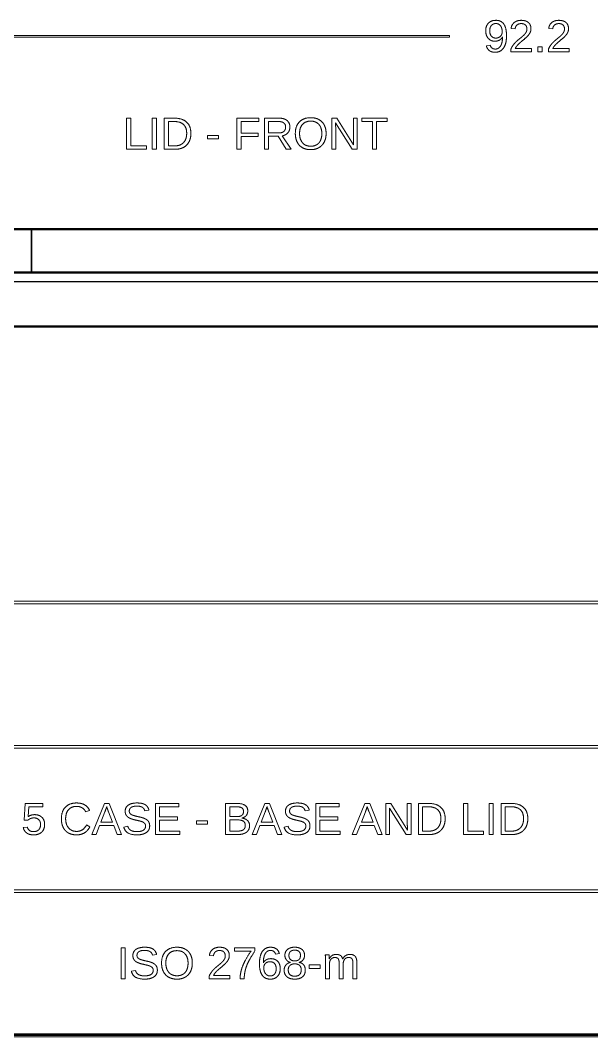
# Model space of a CAD drawing. Header units: millimetres. Extents: x 4 to 410, y 10 to 287.
# Drawn here: x 261.9 to 293.6, y 9.9 to 66.3 of the extents above; entities that cross this region are included whole.
import ezdxf

# ---------------------------------------------------------------- set-up
doc = ezdxf.new("R2010")
doc.units = ezdxf.units.MM
for name, color, linetype, lineweight in [('border', 7, 'Continuous', 35), ('dimensions', 7, 'Continuous', 13), ('hidden', 7, 'Continuous', 25), ('part', 7, 'Continuous', 50)]:
    doc.layers.add(name, color=color, linetype=linetype, lineweight=lineweight)

msp = doc.modelspace()

# ---------------------------------------------------------------- linework, layer by layer
at = {"layer": 'border'}
msp.add_line((10, 10), (410, 10), dxfattribs=at)
at = {"layer": 'dimensions'}
for p, q in [((285.689, 65.45), (245.025, 65.45)), ((285.689, 65.35), (285.689, 65.45)), ((289.097, 65.835), (289.322, 65.814)), ((291.182, 65.835), (291.407, 65.814)), ((245.025, 65.35), (285.689, 65.35)), ((287.934, 64.907), (287.724, 64.874)), ((289.088, 64.694), (289.088, 64.539)), ((289.088, 64.539), (290.226, 64.539)), ((290.226, 64.726), (289.329, 64.726)), ((290.226, 64.539), (290.226, 64.726)), ((290.58, 64.807), (290.58, 64.539)), ((290.818, 64.807), (290.58, 64.807)), ((290.58, 64.539), (290.818, 64.539)), ((290.818, 64.539), (290.818, 64.807)), ((291.172, 64.694), (291.172, 64.539)), ((291.172, 64.539), (292.311, 64.539)), ((292.311, 64.726), (291.414, 64.726)), ((292.311, 64.539), (292.311, 64.726)), ((267.77, 60.859), (267.77, 59.139)), ((268.004, 60.859), (267.77, 60.859)), ((268.004, 59.33), (268.004, 60.859)), ((269.186, 60.859), (269.186, 59.139)), ((269.42, 60.859), (269.186, 60.859)), ((269.42, 59.139), (269.42, 60.859)), ((269.855, 60.859), (269.855, 59.139)), ((270.424, 60.859), (269.855, 60.859)), ((270.089, 60.673), (270.419, 60.673)), ((270.089, 59.326), (270.089, 60.673)), ((273.882, 60.859), (273.882, 59.139)), ((275.104, 60.859), (273.882, 60.859)), ((274.116, 60.669), (275.104, 60.669)), ((274.116, 60.029), (274.116, 60.669)), ((275.104, 60.669), (275.104, 60.859)), ((275.41, 60.859), (275.41, 59.139)), ((276.219, 60.859), (275.41, 60.859)), ((275.643, 60.673), (276.196, 60.673)), ((275.643, 60.038), (275.643, 60.673)), ((279.16, 60.859), (279.16, 59.139)), ((279.431, 60.859), (279.16, 60.859)), ((279.355, 60.604), (280.275, 59.139)), ((279.361, 60.486), (279.355, 60.604)), ((279.367, 60.282), (279.361, 60.486)), ((280.361, 59.385), (279.431, 60.859)), ((280.346, 60.859), (280.346, 59.731)), ((280.556, 60.859), (280.346, 60.859)), ((280.556, 59.139), (280.556, 60.859)), ((280.816, 60.859), (280.816, 60.669)), ((282.23, 60.859), (280.816, 60.859)), ((280.816, 60.669), (281.407, 60.669)), ((281.407, 60.669), (281.407, 59.139)), ((281.639, 60.669), (282.23, 60.669)), ((281.639, 59.139), (281.639, 60.669)), ((282.23, 60.669), (282.23, 60.859)), ((272.261, 59.901), (272.261, 59.706)), ((272.872, 59.901), (272.261, 59.901)), ((272.872, 59.706), (272.872, 59.901)), ((275.075, 60.029), (274.116, 60.029)), ((274.116, 59.836), (275.075, 59.836)), ((274.116, 59.139), (274.116, 59.836)), ((275.075, 59.836), (275.075, 60.029)), ((276.205, 60.038), (275.643, 60.038)), ((275.643, 59.854), (276.179, 59.854)), ((275.643, 59.139), (275.643, 59.854)), ((276.179, 59.854), (276.625, 59.139)), ((276.894, 59.139), (276.406, 59.88)), ((279.367, 59.139), (279.367, 60.282)), ((268.873, 59.33), (268.004, 59.33)), ((268.873, 59.139), (268.873, 59.33)), ((270.472, 59.326), (270.089, 59.326)), ((272.261, 59.706), (272.872, 59.706)), ((267.77, 59.139), (268.873, 59.139)), ((269.186, 59.139), (269.42, 59.139)), ((269.855, 59.139), (270.499, 59.139)), ((273.882, 59.139), (274.116, 59.139)), ((275.41, 59.139), (275.643, 59.139)), ((276.625, 59.139), (276.894, 59.139)), ((279.16, 59.139), (279.367, 59.139)), ((280.275, 59.139), (280.556, 59.139)), ((281.407, 59.139), (281.639, 59.139)), ((410, 34.075), (240, 34.075)), ((240, 33.925), (410, 33.925)), ((410, 26.075), (240, 26.075)), ((240, 25.925), (410, 25.925)), ((262.146, 22.859), (262.089, 21.934)), ((263.124, 22.859), (262.146, 22.859)), ((262.314, 22.127), (262.347, 22.673)), ((262.347, 22.673), (263.124, 22.673)), ((263.124, 22.673), (263.124, 22.859)), ((266.536, 22.859), (265.834, 21.139)), ((266.801, 22.859), (266.536, 22.859)), ((266.654, 22.649), (266.665, 22.684)), ((266.665, 22.684), (266.698, 22.582)), ((267.492, 21.139), (266.801, 22.859)), ((269.369, 22.859), (269.369, 21.139)), ((270.674, 22.859), (269.369, 22.859)), ((269.602, 22.669), (270.674, 22.669)), ((269.602, 22.117), (269.602, 22.669)), ((270.674, 22.669), (270.674, 22.859)), ((273.258, 22.859), (273.258, 21.139)), ((273.883, 22.859), (273.258, 22.859)), ((273.492, 22.673), (273.883, 22.673)), ((273.492, 22.128), (273.492, 22.673)), ((275.428, 22.859), (274.726, 21.139)), ((275.693, 22.859), (275.428, 22.859)), ((275.546, 22.649), (275.557, 22.684)), ((275.557, 22.684), (275.59, 22.582)), ((276.383, 21.139), (275.693, 22.859)), ((278.261, 22.859), (278.261, 21.139)), ((279.566, 22.859), (278.261, 22.859)), ((278.494, 22.669), (279.566, 22.669)), ((278.494, 22.117), (278.494, 22.669)), ((279.566, 22.669), (279.566, 22.859)), ((280.987, 22.859), (280.285, 21.139)), ((281.252, 22.859), (280.987, 22.859)), ((281.105, 22.649), (281.116, 22.684)), ((281.116, 22.684), (281.149, 22.582)), ((281.943, 21.139), (281.252, 22.859)), ((282.152, 22.859), (282.152, 21.139)), ((282.423, 22.859), (282.152, 22.859)), ((282.348, 22.604), (283.268, 21.139)), ((282.354, 22.486), (282.348, 22.604)), ((283.354, 21.385), (282.423, 22.859)), ((283.339, 22.859), (283.339, 21.731)), ((283.549, 22.859), (283.339, 22.859)), ((283.549, 21.139), (283.549, 22.859)), ((283.958, 22.859), (283.958, 21.139)), ((284.527, 22.859), (283.958, 22.859)), ((284.191, 22.673), (284.522, 22.673)), ((284.191, 21.326), (284.191, 22.673)), ((286.458, 22.859), (286.458, 21.139)), ((286.691, 22.859), (286.458, 22.859)), ((286.691, 21.33), (286.691, 22.859)), ((287.874, 22.859), (287.874, 21.139)), ((288.107, 22.859), (287.874, 22.859)), ((288.107, 21.139), (288.107, 22.859)), ((288.543, 22.859), (288.543, 21.139)), ((289.112, 22.859), (288.543, 22.859)), ((288.776, 22.673), (289.107, 22.673)), ((288.776, 21.326), (288.776, 22.673)), ((265.497, 22.386), (265.718, 22.459)), ((266.344, 21.824), (266.564, 22.389)), ((266.767, 22.392), (266.988, 21.824)), ((268.78, 22.449), (269.009, 22.49)), ((270.601, 22.117), (269.602, 22.117)), ((270.601, 21.929), (270.601, 22.117)), ((273.883, 22.128), (273.492, 22.128)), ((275.236, 21.824), (275.456, 22.389)), ((275.658, 22.392), (275.879, 21.824)), ((277.671, 22.449), (277.901, 22.49)), ((279.493, 22.117), (278.494, 22.117)), ((279.493, 21.929), (279.493, 22.117)), ((280.795, 21.824), (281.015, 22.389)), ((281.217, 22.392), (281.438, 21.824)), ((282.36, 22.282), (282.354, 22.486)), ((282.36, 21.139), (282.36, 22.282)), ((262.261, 21.55), (262.039, 21.524)), ((262.089, 21.934), (262.304, 21.934)), ((265.734, 21.569), (265.544, 21.664)), ((266.076, 21.139), (266.274, 21.642)), ((266.274, 21.642), (267.057, 21.642)), ((266.988, 21.824), (266.344, 21.824)), ((267.057, 21.642), (267.254, 21.139)), ((267.836, 21.597), (267.61, 21.552)), ((269.602, 21.929), (270.601, 21.929)), ((269.602, 21.33), (269.602, 21.929)), ((271.637, 21.901), (271.637, 21.706)), ((272.248, 21.901), (271.637, 21.901)), ((271.637, 21.706), (272.248, 21.706)), ((272.248, 21.706), (272.248, 21.901)), ((273.492, 21.946), (273.926, 21.946)), ((273.492, 21.326), (273.492, 21.946)), ((274.967, 21.139), (275.165, 21.642)), ((275.165, 21.642), (275.949, 21.642)), ((275.879, 21.824), (275.236, 21.824)), ((275.949, 21.642), (276.145, 21.139)), ((276.728, 21.597), (276.502, 21.552)), ((278.494, 21.929), (279.493, 21.929)), ((278.494, 21.33), (278.494, 21.929)), ((280.526, 21.139), (280.724, 21.642)), ((280.724, 21.642), (281.508, 21.642)), ((281.438, 21.824), (280.795, 21.824)), ((281.508, 21.642), (281.704, 21.139)), ((265.834, 21.139), (266.076, 21.139)), ((267.254, 21.139), (267.492, 21.139)), ((269.369, 21.139), (270.724, 21.139)), ((270.724, 21.33), (269.602, 21.33)), ((270.724, 21.139), (270.724, 21.33)), ((273.258, 21.139), (273.957, 21.139)), ((273.944, 21.326), (273.492, 21.326)), ((274.726, 21.139), (274.967, 21.139)), ((276.145, 21.139), (276.383, 21.139)), ((278.261, 21.139), (279.616, 21.139)), ((279.616, 21.33), (278.494, 21.33)), ((279.616, 21.139), (279.616, 21.33)), ((280.285, 21.139), (280.526, 21.139)), ((281.704, 21.139), (281.943, 21.139)), ((282.152, 21.139), (282.36, 21.139)), ((283.268, 21.139), (283.549, 21.139)), ((283.958, 21.139), (284.601, 21.139)), ((284.574, 21.326), (284.191, 21.326)), ((286.458, 21.139), (287.56, 21.139)), ((287.56, 21.33), (286.691, 21.33)), ((287.56, 21.139), (287.56, 21.33)), ((287.874, 21.139), (288.107, 21.139)), ((288.543, 21.139), (289.186, 21.139)), ((289.159, 21.326), (288.776, 21.326)), ((410, 18.075), (240, 18.075)), ((240, 17.925), (410, 17.925)), ((267.459, 14.859), (267.459, 13.139)), ((267.692, 14.859), (267.459, 14.859)), ((267.692, 13.139), (267.692, 14.859)), ((273.748, 14.859), (273.748, 14.673)), ((274.884, 14.859), (273.748, 14.859)), ((273.748, 14.673), (274.672, 14.673)), ((274.884, 14.681), (274.884, 14.859)), ((269.206, 14.449), (269.435, 14.49)), ((272.365, 14.435), (272.589, 14.414)), ((276.033, 14.497), (276.243, 14.535)), ((278.997, 14.46), (278.789, 14.46)), ((278.797, 14.178), (278.797, 13.139)), ((279.01, 14.234), (279.007, 14.234)), ((279.759, 14.234), (279.755, 14.234)), ((268.262, 13.597), (268.036, 13.552)), ((276.852, 14.044), (276.852, 14.039)), ((277.334, 14.042), (277.334, 14.046)), ((277.902, 13.901), (277.902, 13.706)), ((278.512, 13.901), (277.902, 13.901)), ((277.902, 13.706), (278.512, 13.706)), ((278.512, 13.706), (278.512, 13.901)), ((279.015, 13.139), (279.015, 13.905)), ((279.561, 13.977), (279.561, 13.139)), ((279.778, 13.139), (279.778, 13.905)), ((280.324, 13.977), (280.324, 13.139)), ((280.541, 13.139), (280.541, 14.02)), ((267.459, 13.139), (267.692, 13.139)), ((272.355, 13.294), (272.355, 13.139)), ((272.355, 13.139), (273.494, 13.139)), ((273.494, 13.326), (272.597, 13.326)), ((273.494, 13.139), (273.494, 13.326)), ((274.065, 13.139), (274.295, 13.139)), ((278.797, 13.139), (279.015, 13.139)), ((279.561, 13.139), (279.778, 13.139)), ((280.324, 13.139), (280.541, 13.139)), ((410, 10.075), (240, 10.075)), ((240, 9.925), (410, 9.925))]:
    msp.add_line(p, q, dxfattribs=at)
for points in [[(287.689, 65.706), (287.689, 65.976), (287.84, 66.131)], [(287.84, 66.131), (287.991, 66.285), (288.261, 66.285)], [(288.004, 65.999), (287.912, 65.891), (287.912, 65.706)], [(288.254, 66.107), (288.095, 66.107), (288.004, 65.999)], [(288.509, 65.98), (288.414, 66.107), (288.254, 66.107)], [(288.261, 66.285), (288.548, 66.285), (288.696, 66.073)], [(288.604, 65.647), (288.604, 65.854), (288.509, 65.98)], [(288.696, 66.073), (288.843, 65.86), (288.843, 65.434)], [(289.097, 65.835), (289.122, 66.041), (289.272, 66.163)], [(289.272, 66.163), (289.423, 66.285), (289.66, 66.285)], [(289.429, 66.028), (289.338, 65.952), (289.322, 65.814)], [(289.66, 66.104), (289.52, 66.104), (289.429, 66.028)], [(289.66, 66.285), (289.92, 66.285), (290.06, 66.162)], [(289.891, 66.026), (289.808, 66.104), (289.66, 66.104)], [(289.974, 65.806), (289.974, 65.948), (289.891, 66.026)], [(290.06, 66.162), (290.2, 66.04), (290.2, 65.814)], [(291.182, 65.835), (291.207, 66.041), (291.357, 66.163)], [(291.357, 66.163), (291.508, 66.285), (291.745, 66.285)], [(291.514, 66.028), (291.423, 65.952), (291.407, 65.814)], [(291.745, 66.104), (291.605, 66.104), (291.514, 66.028)], [(291.745, 66.285), (292.005, 66.285), (292.145, 66.162)], [(291.976, 66.026), (291.893, 66.104), (291.745, 66.104)], [(292.059, 65.806), (292.059, 65.948), (291.976, 66.026)], [(292.145, 66.162), (292.285, 66.04), (292.285, 65.814)], [(287.828, 65.285), (287.689, 65.444), (287.689, 65.706)], [(287.912, 65.706), (287.912, 65.518), (288.004, 65.409)], [(288.004, 65.409), (288.095, 65.3), (288.251, 65.3)], [(288.428, 65.343), (288.51, 65.387), (288.557, 65.466)], [(288.557, 65.466), (288.604, 65.545), (288.604, 65.647)], [(288.843, 65.434), (288.843, 64.991), (288.682, 64.753)], [(289.624, 65.308), (289.721, 65.384), (289.799, 65.46)], [(290.018, 65.417), (289.927, 65.318), (289.672, 65.111)], [(289.799, 65.46), (289.877, 65.535), (289.926, 65.619)], [(289.926, 65.619), (289.974, 65.702), (289.974, 65.806)], [(290.154, 65.615), (290.108, 65.516), (290.018, 65.417)], [(290.2, 65.814), (290.2, 65.714), (290.154, 65.615)], [(291.709, 65.308), (291.806, 65.384), (291.884, 65.46)], [(292.103, 65.417), (292.012, 65.318), (291.757, 65.111)], [(291.884, 65.46), (291.962, 65.535), (292.01, 65.619)], [(292.01, 65.619), (292.059, 65.702), (292.059, 65.806)], [(292.239, 65.615), (292.193, 65.516), (292.103, 65.417)], [(292.285, 65.814), (292.285, 65.714), (292.239, 65.615)], [(287.898, 64.6), (287.776, 64.685), (287.724, 64.874)], [(288.199, 65.127), (287.967, 65.127), (287.828, 65.285)], [(287.934, 64.907), (288, 64.692), (288.224, 64.692)], [(288.459, 65.193), (288.34, 65.127), (288.199, 65.127)], [(288.224, 64.692), (288.414, 64.692), (288.517, 64.868)], [(288.251, 65.3), (288.347, 65.3), (288.428, 65.343)], [(288.626, 65.369), (288.577, 65.26), (288.459, 65.193)], [(288.517, 64.868), (288.621, 65.044), (288.626, 65.369)], [(289.088, 64.694), (289.15, 64.837), (289.24, 64.947)], [(289.24, 64.947), (289.329, 65.056), (289.428, 65.144)], [(289.449, 64.904), (289.366, 64.812), (289.329, 64.726)], [(289.428, 65.144), (289.527, 65.233), (289.624, 65.308)], [(289.672, 65.111), (289.532, 64.996), (289.449, 64.904)], [(291.172, 64.694), (291.235, 64.837), (291.324, 64.947)], [(291.324, 64.947), (291.414, 65.056), (291.513, 65.144)], [(291.534, 64.904), (291.451, 64.812), (291.414, 64.726)], [(291.513, 65.144), (291.612, 65.233), (291.709, 65.308)], [(291.757, 65.111), (291.617, 64.996), (291.534, 64.904)], [(288.221, 64.515), (288.019, 64.515), (287.898, 64.6)], [(288.682, 64.753), (288.52, 64.515), (288.221, 64.515)], [(277.354, 60.652), (277.58, 60.885), (277.983, 60.885)], [(277.983, 60.885), (278.245, 60.885), (278.438, 60.781)], [(270.927, 60.505), (270.751, 60.673), (270.419, 60.673)], [(270.424, 60.859), (270.861, 60.859), (271.099, 60.64)], [(271.102, 60.017), (271.102, 60.337), (270.927, 60.505)], [(271.099, 60.64), (271.336, 60.421), (271.336, 60.017)], [(276.489, 60.594), (276.387, 60.673), (276.196, 60.673)], [(276.219, 60.859), (276.509, 60.859), (276.667, 60.729)], [(276.591, 60.365), (276.591, 60.515), (276.489, 60.594)], [(276.49, 60.124), (276.591, 60.21), (276.591, 60.365)], [(276.667, 60.729), (276.826, 60.599), (276.826, 60.367)], [(276.826, 60.367), (276.826, 60.176), (276.714, 60.045)], [(277.128, 60.007), (277.128, 60.42), (277.354, 60.652)], [(277.526, 60.514), (277.365, 60.333), (277.365, 60.007)], [(277.983, 60.695), (277.687, 60.695), (277.526, 60.514)], [(278.436, 60.511), (278.276, 60.695), (277.983, 60.695)], [(278.597, 60.007), (278.597, 60.328), (278.436, 60.511)], [(278.438, 60.781), (278.631, 60.676), (278.733, 60.477)], [(278.733, 60.477), (278.835, 60.278), (278.835, 60.007)], [(271.025, 59.648), (271.102, 59.805), (271.102, 60.017)], [(271.336, 60.017), (271.336, 59.751), (271.232, 59.551)], [(276.205, 60.038), (276.39, 60.038), (276.49, 60.124)], [(276.714, 60.045), (276.602, 59.915), (276.406, 59.88)], [(277.23, 59.533), (277.128, 59.736), (277.128, 60.007)], [(277.365, 60.007), (277.365, 59.684), (277.528, 59.494)], [(278.438, 59.488), (278.597, 59.672), (278.597, 60.007)], [(278.835, 60.007), (278.835, 59.738), (278.732, 59.535)], [(270.472, 59.326), (270.661, 59.326), (270.804, 59.409)], [(270.938, 59.246), (270.748, 59.139), (270.499, 59.139)], [(270.804, 59.409), (270.948, 59.492), (271.025, 59.648)], [(271.232, 59.551), (271.129, 59.352), (270.938, 59.246)], [(277.523, 59.222), (277.331, 59.33), (277.23, 59.533)], [(277.98, 59.115), (277.715, 59.115), (277.523, 59.222)], [(277.528, 59.494), (277.691, 59.304), (277.98, 59.304)], [(277.98, 59.304), (278.278, 59.304), (278.438, 59.488)], [(278.436, 59.224), (278.243, 59.115), (277.98, 59.115)], [(278.732, 59.535), (278.629, 59.332), (278.436, 59.224)], [(280.361, 59.385), (280.346, 59.624), (280.346, 59.731)], [(264.151, 22.007), (264.151, 22.419), (264.373, 22.652)], [(264.373, 22.652), (264.595, 22.885), (264.988, 22.885)], [(264.991, 22.695), (264.705, 22.695), (264.546, 22.511)], [(264.988, 22.885), (265.263, 22.885), (265.447, 22.778)], [(265.305, 22.615), (265.172, 22.695), (264.991, 22.695)], [(265.497, 22.386), (265.437, 22.536), (265.305, 22.615)], [(265.447, 22.778), (265.631, 22.67), (265.718, 22.459)], [(266.654, 22.649), (266.624, 22.548), (266.564, 22.389)], [(266.767, 22.392), (266.733, 22.476), (266.698, 22.582)], [(267.691, 22.425), (267.691, 22.646), (267.86, 22.765)], [(267.86, 22.765), (268.029, 22.885), (268.344, 22.885)], [(268.026, 22.641), (267.918, 22.573), (267.918, 22.437)], [(268.341, 22.709), (268.135, 22.709), (268.026, 22.641)], [(268.636, 22.648), (268.529, 22.709), (268.341, 22.709)], [(268.344, 22.885), (268.637, 22.885), (268.792, 22.795)], [(268.78, 22.449), (268.742, 22.586), (268.636, 22.648)], [(268.792, 22.795), (268.947, 22.706), (269.009, 22.49)], [(273.883, 22.859), (274.489, 22.859), (274.489, 22.442)], [(274.159, 22.613), (274.064, 22.673), (273.883, 22.673)], [(274.255, 22.414), (274.255, 22.553), (274.159, 22.613)], [(275.546, 22.649), (275.516, 22.548), (275.456, 22.389)], [(275.658, 22.392), (275.624, 22.476), (275.59, 22.582)], [(276.582, 22.425), (276.582, 22.646), (276.751, 22.765)], [(276.751, 22.765), (276.921, 22.885), (277.235, 22.885)], [(276.918, 22.641), (276.809, 22.573), (276.809, 22.437)], [(277.233, 22.709), (277.027, 22.709), (276.918, 22.641)], [(277.527, 22.648), (277.421, 22.709), (277.233, 22.709)], [(277.235, 22.885), (277.528, 22.885), (277.683, 22.795)], [(277.671, 22.449), (277.633, 22.586), (277.527, 22.648)], [(277.683, 22.795), (277.839, 22.706), (277.901, 22.49)], [(281.105, 22.649), (281.075, 22.548), (281.015, 22.389)], [(281.217, 22.392), (281.183, 22.476), (281.149, 22.582)], [(285.029, 22.505), (284.854, 22.673), (284.522, 22.673)], [(284.527, 22.859), (284.964, 22.859), (285.201, 22.64)], [(285.201, 22.64), (285.439, 22.421), (285.439, 22.017)], [(289.614, 22.505), (289.439, 22.673), (289.107, 22.673)], [(289.112, 22.859), (289.549, 22.859), (289.786, 22.64)], [(289.786, 22.64), (290.024, 22.421), (290.024, 22.017)], [(262.458, 22.029), (262.381, 22.001), (262.304, 21.934)], [(262.314, 22.127), (262.456, 22.237), (262.669, 22.237)], [(262.624, 22.057), (262.535, 22.057), (262.458, 22.029)], [(262.895, 21.957), (262.795, 22.057), (262.624, 22.057)], [(262.669, 22.237), (262.923, 22.237), (263.073, 22.088)], [(263.073, 22.088), (263.224, 21.939), (263.224, 21.7)], [(264.25, 21.532), (264.151, 21.733), (264.151, 22.007)], [(264.546, 22.511), (264.388, 22.327), (264.388, 22.007)], [(264.388, 22.007), (264.388, 21.691), (264.553, 21.499)], [(267.723, 22.254), (267.691, 22.328), (267.691, 22.425)], [(267.817, 22.124), (267.755, 22.179), (267.723, 22.254)], [(267.983, 22.023), (267.878, 22.068), (267.817, 22.124)], [(267.918, 22.437), (267.918, 22.358), (267.96, 22.306)], [(267.96, 22.306), (268.002, 22.254), (268.081, 22.218)], [(268.293, 21.933), (268.089, 21.978), (267.983, 22.023)], [(268.081, 22.218), (268.161, 22.182), (268.398, 22.129)], [(268.398, 22.129), (268.477, 22.111), (268.556, 22.092)], [(268.556, 22.092), (268.634, 22.073), (268.706, 22.047)], [(268.706, 22.047), (268.778, 22.021), (268.841, 21.985)], [(268.841, 21.985), (268.904, 21.95), (268.951, 21.899)], [(273.883, 22.128), (274.07, 22.128), (274.162, 22.198)], [(274.162, 22.198), (274.255, 22.269), (274.255, 22.414)], [(274.403, 22.186), (274.318, 22.082), (274.162, 22.046)], [(274.162, 22.046), (274.367, 22.022), (274.478, 21.909)], [(274.489, 22.442), (274.489, 22.289), (274.403, 22.186)], [(276.615, 22.254), (276.582, 22.328), (276.582, 22.425)], [(276.708, 22.124), (276.647, 22.179), (276.615, 22.254)], [(276.875, 22.023), (276.769, 22.068), (276.708, 22.124)], [(276.809, 22.437), (276.809, 22.358), (276.852, 22.306)], [(276.852, 22.306), (276.894, 22.254), (276.973, 22.218)], [(277.184, 21.933), (276.98, 21.978), (276.875, 22.023)], [(276.973, 22.218), (277.052, 22.182), (277.289, 22.129)], [(277.289, 22.129), (277.369, 22.111), (277.447, 22.092)], [(277.447, 22.092), (277.526, 22.073), (277.598, 22.047)], [(277.598, 22.047), (277.67, 22.021), (277.733, 21.985)], [(277.733, 21.985), (277.796, 21.95), (277.842, 21.899)], [(285.204, 22.017), (285.204, 22.337), (285.029, 22.505)], [(285.127, 21.648), (285.204, 21.805), (285.204, 22.017)], [(285.439, 22.017), (285.439, 21.751), (285.335, 21.551)], [(289.789, 22.017), (289.789, 22.337), (289.614, 22.505)], [(289.712, 21.648), (289.789, 21.805), (289.789, 22.017)], [(290.024, 22.017), (290.024, 21.751), (289.92, 21.551)], [(262.226, 21.22), (262.078, 21.325), (262.039, 21.524)], [(262.261, 21.55), (262.331, 21.294), (262.619, 21.294)], [(262.996, 21.695), (262.996, 21.857), (262.895, 21.957)], [(262.896, 21.401), (262.996, 21.508), (262.996, 21.695)], [(263.224, 21.7), (263.224, 21.427), (263.062, 21.271)], [(264.54, 21.223), (264.35, 21.331), (264.25, 21.532)], [(264.553, 21.499), (264.718, 21.307), (265, 21.307)], [(265, 21.307), (265.362, 21.307), (265.544, 21.664)], [(265.734, 21.569), (265.628, 21.347), (265.436, 21.231)], [(268.339, 21.115), (267.71, 21.115), (267.61, 21.552)], [(267.836, 21.597), (267.875, 21.442), (268.002, 21.37)], [(268.506, 21.883), (268.41, 21.906), (268.293, 21.933)], [(268.672, 21.825), (268.603, 21.86), (268.506, 21.883)], [(268.78, 21.739), (268.742, 21.791), (268.672, 21.825)], [(268.696, 21.374), (268.819, 21.452), (268.819, 21.602)], [(268.819, 21.602), (268.819, 21.686), (268.78, 21.739)], [(269.049, 21.614), (269.049, 21.376), (268.863, 21.246)], [(268.951, 21.899), (268.997, 21.847), (269.023, 21.778)], [(269.023, 21.778), (269.049, 21.708), (269.049, 21.614)], [(274.353, 21.642), (274.353, 21.946), (273.926, 21.946)], [(274.256, 21.406), (274.353, 21.485), (274.353, 21.642)], [(274.589, 21.624), (274.589, 21.395), (274.422, 21.267)], [(274.478, 21.909), (274.589, 21.796), (274.589, 21.624)], [(277.231, 21.115), (276.602, 21.115), (276.502, 21.552)], [(276.728, 21.597), (276.767, 21.442), (276.894, 21.37)], [(277.398, 21.883), (277.301, 21.906), (277.184, 21.933)], [(277.564, 21.825), (277.494, 21.86), (277.398, 21.883)], [(277.672, 21.739), (277.633, 21.791), (277.564, 21.825)], [(277.588, 21.374), (277.71, 21.452), (277.71, 21.602)], [(277.71, 21.602), (277.71, 21.686), (277.672, 21.739)], [(277.941, 21.614), (277.941, 21.376), (277.755, 21.246)], [(277.842, 21.899), (277.889, 21.847), (277.915, 21.778)], [(277.915, 21.778), (277.941, 21.708), (277.941, 21.614)], [(283.354, 21.385), (283.339, 21.624), (283.339, 21.731)], [(284.907, 21.409), (285.05, 21.492), (285.127, 21.648)], [(285.335, 21.551), (285.231, 21.352), (285.041, 21.246)], [(289.492, 21.409), (289.635, 21.492), (289.712, 21.648)], [(289.92, 21.551), (289.816, 21.352), (289.626, 21.246)], [(262.614, 21.115), (262.373, 21.115), (262.226, 21.22)], [(263.062, 21.271), (262.901, 21.115), (262.614, 21.115)], [(262.619, 21.294), (262.796, 21.294), (262.896, 21.401)], [(264.989, 21.115), (264.729, 21.115), (264.54, 21.223)], [(265.436, 21.231), (265.243, 21.115), (264.989, 21.115)], [(268.002, 21.37), (268.129, 21.297), (268.348, 21.297)], [(268.863, 21.246), (268.677, 21.115), (268.339, 21.115)], [(268.348, 21.297), (268.573, 21.297), (268.696, 21.374)], [(273.944, 21.326), (274.158, 21.326), (274.256, 21.406)], [(274.422, 21.267), (274.255, 21.139), (273.957, 21.139)], [(276.894, 21.37), (277.021, 21.297), (277.239, 21.297)], [(277.755, 21.246), (277.569, 21.115), (277.231, 21.115)], [(277.239, 21.297), (277.465, 21.297), (277.588, 21.374)], [(284.574, 21.326), (284.764, 21.326), (284.907, 21.409)], [(285.041, 21.246), (284.85, 21.139), (284.601, 21.139)], [(289.159, 21.326), (289.349, 21.326), (289.492, 21.409)], [(289.626, 21.246), (289.435, 21.139), (289.186, 21.139)], [(268.117, 14.425), (268.117, 14.646), (268.286, 14.765)], [(268.286, 14.765), (268.455, 14.885), (268.77, 14.885)], [(268.767, 14.709), (268.561, 14.709), (268.453, 14.641)], [(269.062, 14.648), (268.955, 14.709), (268.767, 14.709)], [(268.77, 14.885), (269.063, 14.885), (269.218, 14.795)], [(269.218, 14.795), (269.373, 14.706), (269.435, 14.49)], [(269.934, 14.652), (270.16, 14.885), (270.563, 14.885)], [(270.563, 14.695), (270.268, 14.695), (270.107, 14.514)], [(270.563, 14.885), (270.826, 14.885), (271.018, 14.781)], [(271.017, 14.511), (270.856, 14.695), (270.563, 14.695)], [(271.018, 14.781), (271.211, 14.676), (271.313, 14.477)], [(272.365, 14.435), (272.389, 14.641), (272.54, 14.763)], [(272.54, 14.763), (272.691, 14.885), (272.928, 14.885)], [(272.928, 14.704), (272.787, 14.704), (272.696, 14.628)], [(272.928, 14.885), (273.188, 14.885), (273.327, 14.762)], [(273.158, 14.626), (273.075, 14.704), (272.928, 14.704)], [(273.327, 14.762), (273.467, 14.64), (273.467, 14.414)], [(274.205, 13.833), (274.345, 14.198), (274.672, 14.673)], [(274.884, 14.681), (274.621, 14.278), (274.512, 14.05)], [(275.297, 14.646), (275.457, 14.885), (275.752, 14.885)], [(275.75, 14.707), (275.562, 14.707), (275.459, 14.532)], [(276.033, 14.497), (275.968, 14.707), (275.75, 14.707)], [(275.752, 14.885), (276.142, 14.885), (276.243, 14.535)], [(276.549, 14.444), (276.549, 14.641), (276.697, 14.763)], [(276.697, 14.763), (276.844, 14.885), (277.091, 14.885)], [(277.091, 14.721), (276.936, 14.721), (276.855, 14.648)], [(277.091, 14.885), (277.345, 14.885), (277.492, 14.765)], [(277.411, 14.43), (277.411, 14.721), (277.091, 14.721)], [(277.492, 14.765), (277.64, 14.646), (277.64, 14.442)], [(268.149, 14.254), (268.117, 14.328), (268.117, 14.425)], [(268.243, 14.124), (268.182, 14.179), (268.149, 14.254)], [(268.409, 14.023), (268.304, 14.068), (268.243, 14.124)], [(268.453, 14.641), (268.344, 14.573), (268.344, 14.437)], [(268.344, 14.437), (268.344, 14.358), (268.386, 14.306)], [(268.386, 14.306), (268.428, 14.254), (268.507, 14.218)], [(268.507, 14.218), (268.587, 14.182), (268.824, 14.129)], [(268.824, 14.129), (268.903, 14.111), (268.982, 14.092)], [(268.982, 14.092), (269.06, 14.073), (269.132, 14.047)], [(269.206, 14.449), (269.168, 14.586), (269.062, 14.648)], [(269.709, 14.007), (269.709, 14.42), (269.934, 14.652)], [(270.107, 14.514), (269.945, 14.333), (269.945, 14.007)], [(271.177, 14.007), (271.177, 14.328), (271.017, 14.511)], [(271.313, 14.477), (271.415, 14.278), (271.415, 14.007)], [(272.696, 14.628), (272.605, 14.552), (272.589, 14.414)], [(273.067, 14.06), (273.145, 14.135), (273.193, 14.219)], [(273.241, 14.406), (273.241, 14.548), (273.158, 14.626)], [(273.193, 14.219), (273.241, 14.302), (273.241, 14.406)], [(273.421, 14.215), (273.376, 14.116), (273.285, 14.017)], [(273.467, 14.414), (273.467, 14.314), (273.421, 14.215)], [(275.137, 13.96), (275.137, 14.406), (275.297, 14.646)], [(275.459, 14.532), (275.356, 14.356), (275.356, 14.024)], [(275.356, 14.024), (275.415, 14.135), (275.524, 14.193)], [(275.524, 14.193), (275.633, 14.251), (275.773, 14.251)], [(275.773, 14.251), (276.011, 14.251), (276.151, 14.103)], [(276.151, 14.103), (276.291, 13.954), (276.291, 13.702)], [(276.631, 14.187), (276.549, 14.297), (276.549, 14.444)], [(276.852, 14.044), (276.712, 14.077), (276.631, 14.187)], [(276.855, 14.648), (276.774, 14.575), (276.774, 14.43)], [(276.774, 14.43), (276.774, 14.282), (276.858, 14.204)], [(276.858, 14.204), (276.941, 14.127), (277.094, 14.127)], [(277.094, 14.127), (277.249, 14.127), (277.33, 14.198)], [(277.33, 14.198), (277.411, 14.27), (277.411, 14.43)], [(277.558, 14.184), (277.476, 14.074), (277.334, 14.046)], [(277.64, 14.442), (277.64, 14.294), (277.558, 14.184)], [(278.797, 14.178), (278.797, 14.409), (278.789, 14.46)], [(278.997, 14.46), (278.998, 14.454), (278.999, 14.427)], [(278.999, 14.427), (279.001, 14.4), (279.002, 14.366)], [(279.002, 14.366), (279.004, 14.331), (279.007, 14.234)], [(279.01, 14.234), (279.081, 14.375), (279.173, 14.43)], [(279.097, 14.208), (279.015, 14.1), (279.015, 13.905)], [(279.319, 14.315), (279.179, 14.315), (279.097, 14.208)], [(279.173, 14.43), (279.264, 14.485), (279.396, 14.485)], [(279.508, 14.242), (279.456, 14.315), (279.319, 14.315)], [(279.396, 14.485), (279.546, 14.485), (279.634, 14.425)], [(279.561, 13.977), (279.561, 14.168), (279.508, 14.242)], [(279.634, 14.425), (279.721, 14.365), (279.755, 14.234)], [(279.759, 14.234), (279.827, 14.367), (279.924, 14.426)], [(279.858, 14.208), (279.778, 14.101), (279.778, 13.905)], [(280.082, 14.315), (279.938, 14.315), (279.858, 14.208)], [(279.924, 14.426), (280.021, 14.485), (280.159, 14.485)], [(280.271, 14.242), (280.219, 14.315), (280.082, 14.315)], [(280.159, 14.485), (280.359, 14.485), (280.45, 14.376)], [(280.324, 13.977), (280.324, 14.168), (280.271, 14.242)], [(280.45, 14.376), (280.541, 14.267), (280.541, 14.02)], [(268.765, 13.115), (268.136, 13.115), (268.036, 13.552)], [(268.262, 13.597), (268.301, 13.442), (268.428, 13.37)], [(268.719, 13.933), (268.515, 13.978), (268.409, 14.023)], [(268.932, 13.883), (268.836, 13.906), (268.719, 13.933)], [(269.098, 13.825), (269.029, 13.86), (268.932, 13.883)], [(269.206, 13.739), (269.168, 13.791), (269.098, 13.825)], [(269.122, 13.374), (269.245, 13.452), (269.245, 13.602)], [(269.132, 14.047), (269.204, 14.021), (269.267, 13.985)], [(269.245, 13.602), (269.245, 13.686), (269.206, 13.739)], [(269.267, 13.985), (269.33, 13.95), (269.377, 13.899)], [(269.475, 13.614), (269.475, 13.376), (269.289, 13.246)], [(269.377, 13.899), (269.423, 13.847), (269.449, 13.778)], [(269.449, 13.778), (269.475, 13.708), (269.475, 13.614)], [(269.81, 13.533), (269.709, 13.736), (269.709, 14.007)], [(270.104, 13.222), (269.911, 13.33), (269.81, 13.533)], [(269.945, 14.007), (269.945, 13.684), (270.108, 13.494)], [(271.312, 13.535), (271.209, 13.332), (271.016, 13.224)], [(271.018, 13.488), (271.177, 13.672), (271.177, 14.007)], [(271.415, 14.007), (271.415, 13.738), (271.312, 13.535)], [(272.355, 13.294), (272.417, 13.437), (272.507, 13.547)], [(272.507, 13.547), (272.597, 13.656), (272.696, 13.744)], [(272.696, 13.744), (272.795, 13.833), (272.892, 13.908)], [(272.94, 13.711), (272.799, 13.596), (272.716, 13.504)], [(272.892, 13.908), (272.989, 13.984), (273.067, 14.06)], [(273.285, 14.017), (273.195, 13.918), (272.94, 13.711)], [(274.065, 13.139), (274.065, 13.469), (274.205, 13.833)], [(274.349, 13.6), (274.295, 13.377), (274.295, 13.139)], [(274.512, 14.05), (274.403, 13.822), (274.349, 13.6)], [(275.291, 13.331), (275.137, 13.547), (275.137, 13.96)], [(275.472, 13.992), (275.378, 13.902), (275.378, 13.745)], [(275.378, 13.745), (275.378, 13.546), (275.476, 13.419)], [(275.721, 14.082), (275.567, 14.082), (275.472, 13.992)], [(275.976, 13.98), (275.884, 14.082), (275.721, 14.082)], [(276.067, 13.692), (276.067, 13.879), (275.976, 13.98)], [(275.977, 13.399), (276.067, 13.506), (276.067, 13.692)], [(276.291, 13.702), (276.291, 13.43), (276.143, 13.272)], [(276.509, 13.617), (276.509, 13.785), (276.606, 13.9)], [(276.665, 13.246), (276.509, 13.376), (276.509, 13.617)], [(276.606, 13.9), (276.702, 14.015), (276.852, 14.039)], [(276.83, 13.875), (276.736, 13.788), (276.736, 13.635)], [(276.736, 13.635), (276.736, 13.28), (277.099, 13.28)], [(277.091, 13.962), (276.924, 13.962), (276.83, 13.875)], [(277.359, 13.881), (277.264, 13.962), (277.091, 13.962)], [(277.334, 14.042), (277.499, 14.015), (277.591, 13.902)], [(277.454, 13.64), (277.454, 13.8), (277.359, 13.881)], [(277.366, 13.366), (277.454, 13.452), (277.454, 13.64)], [(277.682, 13.619), (277.682, 13.381), (277.531, 13.248)], [(277.591, 13.902), (277.682, 13.789), (277.682, 13.619)], [(268.428, 13.37), (268.555, 13.297), (268.774, 13.297)], [(269.289, 13.246), (269.103, 13.115), (268.765, 13.115)], [(268.774, 13.297), (268.999, 13.297), (269.122, 13.374)], [(270.561, 13.115), (270.296, 13.115), (270.104, 13.222)], [(270.108, 13.494), (270.271, 13.304), (270.561, 13.304)], [(270.561, 13.304), (270.859, 13.304), (271.018, 13.488)], [(271.016, 13.224), (270.823, 13.115), (270.561, 13.115)], [(272.716, 13.504), (272.633, 13.412), (272.597, 13.326)], [(275.735, 13.115), (275.445, 13.115), (275.291, 13.331)], [(275.476, 13.419), (275.574, 13.292), (275.728, 13.292)], [(275.728, 13.292), (275.887, 13.292), (275.977, 13.399)], [(276.143, 13.272), (275.995, 13.115), (275.735, 13.115)], [(277.096, 13.115), (276.82, 13.115), (276.665, 13.246)], [(277.531, 13.248), (277.38, 13.115), (277.096, 13.115)], [(277.099, 13.28), (277.278, 13.28), (277.366, 13.366)]]:
    msp.add_open_spline(points, degree=2, dxfattribs=at)
at = {"layer": 'hidden'}
for p, q in [((246.9, 54.7), (333.1, 54.7)), ((306.5, 54.7), (252.5, 54.7)), ((262.5, 54.7), (252.5, 54.7)), ((317.5, 54.7), (262.5, 54.7)), ((317.5, 54.7), (262.5, 54.7)), ((317.5, 54.7), (262.5, 54.7)), ((317.5, 54.7), (262.5, 54.7)), ((317.5, 54.7), (262.5, 54.7)), ((317.5, 54.7), (262.5, 54.7)), ((317.5, 54.7), (262.5, 54.7)), ((317.5, 54.7), (262.5, 54.7)), ((317.5, 54.7), (262.5, 54.7)), ((317.5, 54.7), (262.5, 54.7)), ((317.5, 54.7), (262.5, 54.7)), ((317.5, 54.7), (262.5, 54.7)), ((317.5, 54.7), (262.5, 54.7)), ((262.5, 52.3), (262.5, 54.7)), ((262.5, 52.3), (262.5, 54.7)), ((262.5, 52.3), (262.5, 54.7)), ((262.5, 52.3), (262.5, 54.7)), ((262.5, 52.3), (262.5, 54.7)), ((262.5, 52.3), (262.5, 54.7)), ((262.5, 52.3), (262.5, 54.7)), ((262.5, 52.3), (262.5, 54.7)), ((262.5, 52.3), (262.5, 54.7)), ((262.5, 54.7), (262.5, 52.3)), ((262.5, 52.3), (262.5, 54.7)), ((262.5, 52.3), (262.5, 54.7)), ((262.5, 52.3), (262.5, 54.7)), ((262.5, 52.3), (262.5, 54.7)), ((246.6, 52.3), (333.4, 52.3)), ((246.6, 52.3), (333.4, 52.3)), ((246.9, 52.3), (333.1, 52.3)), ((248.6, 52.3), (331.4, 52.3)), ((262.5, 52.3), (252.5, 52.3)), ((317.5, 52.3), (262.5, 52.3)), ((317.5, 52.3), (262.5, 52.3)), ((317.5, 52.3), (262.5, 52.3)), ((317.5, 52.3), (262.5, 52.3)), ((317.5, 52.3), (262.5, 52.3)), ((317.5, 52.3), (262.5, 52.3)), ((317.5, 52.3), (262.5, 52.3)), ((317.5, 52.3), (262.5, 52.3)), ((317.5, 52.3), (262.5, 52.3)), ((317.5, 52.3), (262.5, 52.3)), ((317.5, 52.3), (262.5, 52.3)), ((317.5, 52.3), (262.5, 52.3)), ((317.5, 52.3), (262.5, 52.3)), ((252.5, 51.8), (306.5, 51.8)), ((252.5, 51.8), (306.5, 51.8)), ((246.6, 49.3), (333.4, 49.3)), ((248.6, 49.3), (331.4, 49.3)), ((248.6, 49.3), (331.4, 49.3))]:
    msp.add_line(p, q, dxfattribs=at)
at = {"layer": 'part'}
for p, q in [((246.9, 54.7), (333.1, 54.7)), ((246.9, 52.3), (333.1, 52.3)), ((246.6, 49.3), (333.4, 49.3))]:
    msp.add_line(p, q, dxfattribs=at)

doc.saveas('drawing.dxf')
